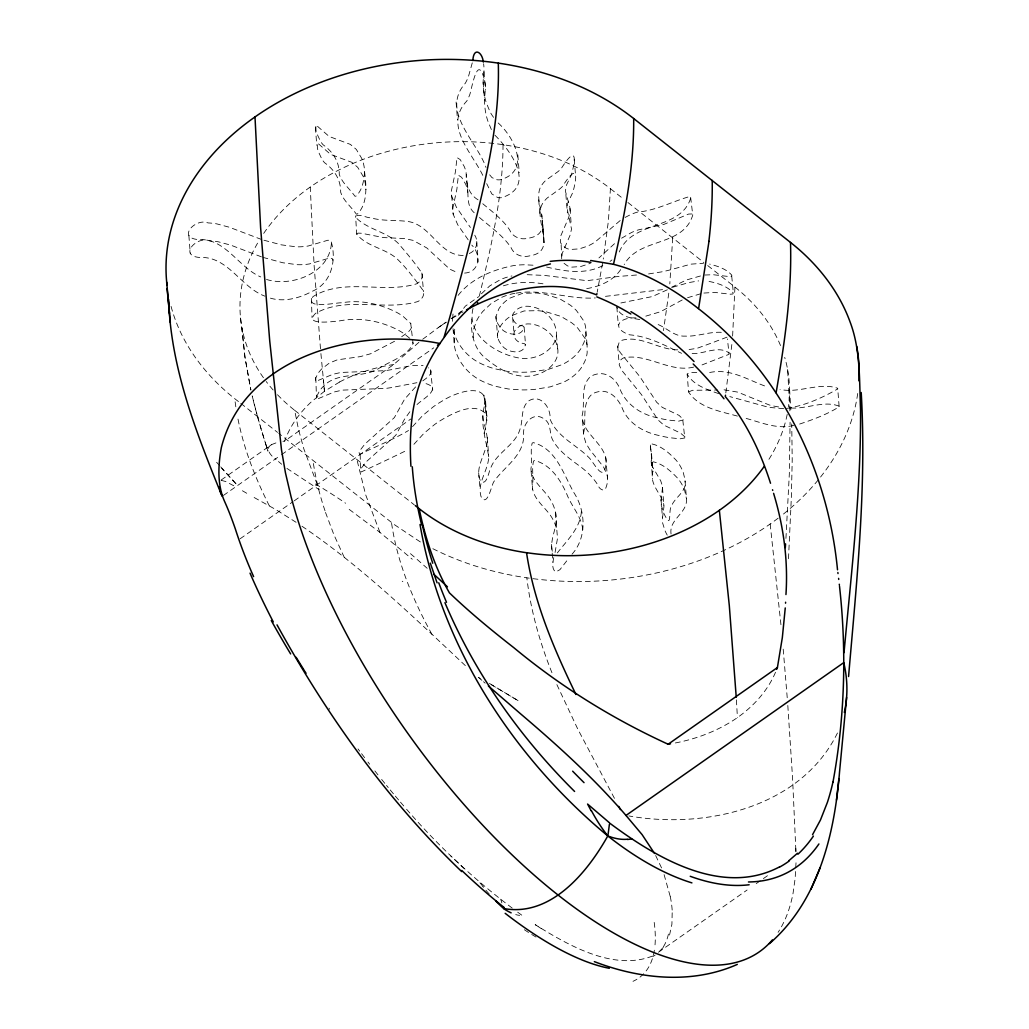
<?xml version="1.0" encoding="UTF-8"?>
<svg xmlns="http://www.w3.org/2000/svg" width="1029" height="1029" viewBox="0 0 1029 1029"><rect width="100%" height="100%" fill="white"/><g stroke="black" fill="none" stroke-linecap="round" stroke-linejoin="round"><path stroke-width="0.75" stroke-dasharray="5 3.75" d="M707.708 265.559L734.938 287.078L732.609 336.213M412.539 426.636L422.597 415.613L433.363 406.738A114.373 84.597 -4.5 0 1 442.727 400.731C452.824 393.953 485.624 380.82 485.405 403.008C478.909 420.617 486.01 439.254 488.724 456.799C488.351 470.433 476.903 482.704 481.032 496.595C487.231 507.837 491.257 486.1 493.688 481.919C504.249 466.369 524.7 455.474 523.632 434.006C522.616 423.112 533.717 410.931 544.302 419.112C552.046 423.935 548.804 434.521 553.448 441.325C559.094 450.818 568.137 457.558 576.857 464.053C585.205 469.867 592.884 476.8 598.196 485.572C599.495 489.65 605.232 492.608 606.274 486.73A38.999 28.851 -4.5 0 0 607.406 482.048A36.529 27.024 -4.5 0 0 606.84 474.047L603.56 466.999L589.874 449.737L585.925 443.267L583.636 435.306L582.427 418.983M484.273 433.736L487.154 417.555L483.81 395.072L486.794 420.668L485.637 401.747M583.507 433.325C586.826 420.604 581.153 403.741 591.958 394.236A14.316 10.586 -4.5 0 1 597.296 391.972C609.644 388.396 619.046 399.303 622.892 409.761C629.426 424.012 643.961 432.309 658.792 435.46A107.26 79.336 -4.5 0 0 669.583 437.711L680.053 438.817L684.774 437.955L682.857 420.617M672.683 237.879L669.815 283.927M464.581 273.084C479.926 272.248 481.276 254.266 471.784 245.121M463.191 255.424C438.83 255.809 430.469 222.997 405.902 221.261C394.184 219.923 382.183 221.158 370.697 217.801C366.658 218.122 357.848 212.566 355.391 217.016C366.761 229.364 385.849 231.293 398.043 243.153C406.378 252.658 414.61 262.639 421.864 272.968A12.965 9.595 -4.5 0 1 422.289 276.094L422.122 277.123A13.814 10.226 -4.5 0 1 420.835 280.068L419.395 281.805A11.962 8.849 -4.5 0 1 416.411 283.901C382.981 293.96 344.239 277.38 313.022 296.584C304.044 310.076 336.534 302.32 341.667 302.822C360.446 299.452 379.688 303.838 396.525 312.289A71.824 53.122 -4.5 0 1 403.021 316.302L410.725 323.44L413.079 343.557C407.175 356.587 389.824 361.089 378.415 368.704C361.295 378.968 337.653 371.07 323.17 386.518A41.07 30.381 -4.5 0 0 319.389 391.136L316.803 396.268L317.266 399.059L334.258 391.959L342.284 390.132L386.132 388.357A101.884 75.349 -4.5 0 0 397.104 386.505L416.925 382.698M796.009 862.804L795.173 878.149L793.076 893.133A386.467 162.26 54.9 0 1 786.658 915.694A386.184 162.145 54.9 0 1 783.545 922.73L782.413 924.968A386.042 162.093 54.9 0 1 779.377 930.306L778.734 931.322A386.467 162.26 54.9 0 1 778.078 932.338M493.56 117.357L492.582 115.994A65.83 48.697 -4.5 0 1 489.958 111.646L486.318 102.81A116.907 86.462 -4.5 0 1 484.299 94.912A128.201 94.822 -4.5 0 1 483.45 89.034L483.141 83.709A77.265 57.148 -4.5 0 1 483.283 79.362L484.029 70.268A85.471 63.219 -4.5 0 0 483.797 65.393L483.591 63.721M491.36 129.538L487.72 120.702A116.907 86.462 -4.5 0 1 485.714 112.804A128.201 94.822 -4.5 0 1 484.865 106.926L484.543 101.601A77.265 57.148 -4.5 0 1 484.698 97.253L485.444 88.16A85.471 63.219 -4.5 0 0 485.199 83.298C478.601 52.813 473.211 81.317 469.97 94.076A68.39 50.588 -4.5 0 1 466.742 101.086C442.907 126.258 473.391 153.926 483.746 177.425M364.549 171.74C364.06 180.229 362.452 190.172 355.97 196.153L354.941 196.243C350.001 189.104 342.091 182.995 339.261 174.377C339.493 162.016 333.062 151.842 323.157 144.832A41.623 30.793 -4.5 0 1 320.469 141.295L317.035 133.924A81.613 60.364 -4.5 0 1 315.98 130.323L315.826 124.843L329.151 136.471L350.362 144.394L356.291 149.398L361.732 158.402A66.216 48.98 -4.5 0 1 363.533 163.83L363.944 165.733A60.93 45.057 -4.5 0 1 364.549 171.74C366.324 185.374 368.035 203.292 357.372 214.045L356.356 214.135C351.403 206.996 343.493 200.887 340.676 192.269C340.908 179.908 334.464 169.734 324.559 162.723A41.623 30.793 -4.5 0 1 321.884 159.186L318.45 151.816A81.613 60.364 -4.5 0 1 317.395 148.215L317.228 142.748L330.566 154.376L351.777 162.299L357.693 167.29L363.147 176.306A66.216 48.98 -4.5 0 1 364.935 181.734L365.359 183.625A60.93 45.057 -4.5 0 1 365.951 189.632M263.694 233.403A212.244 156.974 -4.5 0 1 310.231 187.046A212.231 156.974 -4.5 0 1 503.014 144.677A213.71 158.067 -4.5 0 1 610.416 188.693L608.422 220.823L603.277 259.064M452.58 321.292L452.631 318.887M417.002 404.59C422.919 398.712 443.615 388.062 424.462 383.2M625.13 217.428L630.095 214.855A43.681 32.311 -4.5 0 1 637.375 212.103C656.219 210.611 672.992 201.092 690.523 196.307L692.761 215.048C683.14 247.179 639.022 237.313 624.191 264.62M671.049 533.987C668.773 519.04 687.784 513.072 686.472 498.782L684.915 479.295L683.256 472.517A66.216 48.98 -4.5 0 0 680.902 467.23L679.912 465.468A60.93 45.057 -4.5 0 0 676.156 460.233C669.493 453.21 661.493 446.007 651.82 443.911L650.212 446.187L651.653 454.882L651.627 465.262L660.695 480.8L662.393 485.92L663.937 506.68L662.367 518.925A41.623 30.793 -4.5 0 0 662.637 523.054L665.004 530.681A81.613 60.364 -4.5 0 0 666.676 534.128L667.242 535.144M651.486 453.609L652.888 471.501C649.106 484.71 661.634 493.367 663.937 505.226M662.535 487.322L660.952 501.033A41.623 30.793 -4.5 0 0 661.235 505.162L663.602 512.789A81.613 60.364 -4.5 0 0 665.274 516.236C671.873 529.022 668.387 510.05 671.281 506.551C674.535 497.187 686.806 492.132 685.07 480.877M572.021 554.232C587.147 537.395 585.745 510.718 573.809 492.505C563.39 474.086 556.226 448.721 533.305 442.611L532.173 443.075C530.038 451.229 532.546 460.426 530.913 468.967C532.006 482.884 546.142 490.37 551.827 502.216A63.785 47.18 -4.5 0 1 555.223 511.31C559.982 525.343 548.084 539.17 552.779 552.805M553.756 557.602C552.92 562.13 551.287 568.883 555.737 571.97L559.917 569.693L567.789 559.532M479.475 217.492C490.421 226.997 502.859 235.371 511.04 247.603C514.101 254.896 522.243 257.829 529.626 255.874C559.905 251.205 530.72 218.174 543.582 202.147A29.172 21.57 -4.5 0 1 547.351 197.89L558.888 189.645A41.121 30.42 -4.5 0 0 562.464 186.493C576.291 164.408 578.324 172.756 572.909 192.076A34.227 25.313 -4.5 0 1 571.687 194.751L567.892 202.674A37.829 27.976 -4.5 0 0 566.992 208.077L571.532 229.043L570.053 235.281L562.194 253.481L561.731 259.269L561.114 243.654M472.272 62.872L468.555 76.185A68.39 50.588 -4.5 0 1 465.34 83.195C440.412 111.286 476.671 140.819 486.01 167.47M785.937 538.411L789.32 474.112L790.079 422.224M788.497 558.734L791.34 497.637L792.214 460.104L791.738 423.897M581.346 511.825C580.112 528.482 566.915 540.431 557.358 552.92M452.786 316.443L453.017 313.999M453.043 328.637L454.432 345.834A65.83 48.685 -4.5 0 0 455.976 352.137C460.619 365.565 471.192 376.563 484.222 382.132A73.651 54.473 -4.5 0 0 495.618 386.338L508.352 388.988L521.703 389.914A94.527 69.908 -4.5 0 0 534.771 389.386L550.296 386.853L563.262 382.351A48.196 35.642 -4.5 0 0 582.993 365.128L585.295 360.291A54.563 40.35 -4.5 0 0 587.16 352.767L587.096 345.384A45.958 33.996 -4.5 0 0 585.115 338.541L577.874 328.251A68.724 50.833 -4.5 0 0 571.455 322.643L561.024 316.43L546.193 311.826A66.319 49.058 -4.5 0 0 537.601 310.655L524.07 310.951L511.4 315.749A35.989 26.613 -4.5 0 0 505.059 320.585L503.683 322.013A40.465 29.931 -4.5 0 0 500.21 326.592L497.393 334.052A19.307 14.277 -4.5 0 0 497.702 337.821L499.129 341.204A39.99 29.571 -4.5 0 0 501.264 344.381C505.702 352.741 524.031 355.764 525.33 344.561A3.254 2.405 -4.5 0 0 523.993 343.532C518.95 343.249 514.024 339.737 513.947 334.284A11.358 8.399 -4.5 0 1 514.847 330.759L518.667 326.862A15.679 11.602 -4.5 0 1 522.822 324.842A14.033 10.38 -4.5 0 1 527.748 323.903C538.257 323.698 548.457 329.885 554.039 338.644A46.138 34.124 -4.5 0 1 557.294 346.529C561.011 360.42 548.02 371.945 535.659 374.968A28.4 21.004 -4.5 0 1 525.317 376.292C511.156 376.074 498.268 368.614 487.605 359.854C473.186 349.924 470.394 331.762 471.642 315.414M731.838 344.535L725.702 393.811M668.786 293.149L663.461 330.631M454.715 329.216L454.162 343.622M650.405 445.081L652.888 471.501M602.582 263.218L597.18 292.249M684.98 436.875L680.439 433.055L663.705 425.041L658.033 419.896L641.376 394.493L621.452 369.964L619.162 364.729L620.487 360.201A10.817 8 -4.5 0 1 623.613 357.873C647.447 352.806 670.149 373.553 694.704 366.838M479.321 296.133C491.27 246.433 502.949 196.024 503.027 144.626M555.068 552.457L557.512 538.218L555.223 511.31M473.018 308.481C465.841 336.547 499.953 356.664 523.928 358.632A28.4 21.004 -4.5 0 0 534.257 357.295C546.631 354.285 559.622 342.76 555.892 328.868A46.138 34.124 -4.5 0 0 552.637 320.984C547.068 312.211 536.868 306.037 526.359 306.243A14.033 10.38 -4.5 0 0 521.433 307.182A15.679 11.602 -4.5 0 0 517.278 309.202L513.458 313.099A11.358 8.399 -4.5 0 0 512.558 316.623C512.635 322.077 517.561 325.576 522.603 325.871A3.254 2.405 -4.5 0 1 523.941 326.9C522.642 338.104 504.313 335.068 499.875 326.707A39.99 29.571 -4.5 0 1 497.74 323.53L496.312 320.16A19.307 14.277 -4.5 0 1 496.004 316.379L498.821 308.932A40.465 29.931 -4.5 0 1 502.281 304.352L503.67 302.925A35.989 26.613 -4.5 0 1 510.011 298.076L522.681 293.291L536.212 292.995A66.319 49.058 -4.5 0 1 544.804 294.165L559.635 298.77L570.066 304.983A68.724 50.833 -4.5 0 1 576.484 310.578L583.726 320.881A45.958 33.996 -4.5 0 1 585.707 327.724L585.771 335.107A54.563 40.35 -4.5 0 1 583.906 342.618L581.604 347.468A48.196 35.642 -4.5 0 1 561.885 364.703L548.907 369.192L533.369 371.713A94.527 69.908 -4.5 0 1 520.314 372.254L506.963 371.315L494.229 368.665A73.651 54.473 -4.5 0 1 482.833 364.472C469.803 358.902 459.23 347.892 454.586 334.476A65.83 48.685 -4.5 0 1 453.442 330.322M409.786 338.335L404.423 333.962A71.824 53.122 -4.5 0 0 397.914 329.962C380.087 320.778 359.545 317.048 339.724 320.868C334.939 321.267 302.539 326.129 315.569 313.343C346.966 295.696 384.705 311.388 417.8 301.561A11.962 8.849 -4.5 0 0 420.784 299.465L422.224 297.728A13.814 10.226 -4.5 0 0 423.511 294.796L423.678 293.754A12.965 9.595 -4.5 0 0 423.253 290.641C415.317 279.888 407.227 268.698 397.618 259.372C385.849 248.195 366.556 246.831 356.69 234.11L355.597 215.858M669.545 935.027L671.911 924.248L672.22 911.385M394.557 341.281L370.504 353.796L360.266 356.626L337.152 359.88L329.421 363.018L321.781 368.858A41.07 30.381 -4.5 0 0 318 373.476L315.401 378.608L315.877 381.386L332.869 374.299L340.895 372.472L384.743 370.697A101.884 75.349 -4.5 0 0 395.702 368.832L412.59 365.372L423.073 365.539M356.69 234.11L357.938 233.133L361.449 233.249L383.495 237.57L404.371 238.548L413.079 240.374L426.829 247.963L449.827 269.212L458.291 272.968M837.452 733.008C800.768 807.894 704.942 829.425 628.835 815.933M458.291 315.273L465.34 306.14L478.781 296.635M651.807 462.973L653.235 461.802C662.895 463.899 670.895 471.115 677.571 478.138A60.93 45.057 -4.5 0 1 681.314 483.373L682.317 485.122A66.216 48.98 -4.5 0 1 684.658 490.409L686.472 498.782M458.137 295.362C471.321 278.46 492.93 269.611 513.51 265.611A59.309 43.874 -4.5 0 1 524.456 264.762L535.029 265.302M619.304 251.964C632.282 219.666 682.008 230.92 691.089 196.719L690.523 196.307M737.407 416.089C720.377 411.317 698.614 407.921 688.568 391.908L687.166 374.016L691.115 372.408L699.656 372.524M688.568 391.908L692.53 390.3L717.56 390.017M620.693 269.624C612.834 281.136 599.032 286.808 585.681 288.789M663.268 947.426L659.087 951.709M409.851 411.754L404.397 419.42L395.741 435.293L366.247 461.764L361.205 468.336L360.472 470.433L361.115 471.989C376.46 465.018 392.332 457.352 407.677 449.905M413.928 444.296L423.987 433.273L434.752 424.398A114.373 84.597 -4.5 0 1 444.116 418.391C456.053 411.844 475.552 401.58 486.511 414.648M481.431 293.779L489.74 285.908L500.416 279.618A44.427 32.864 -4.5 0 1 511.953 275.952M415.613 386.917L404.59 399.175L394.351 417.62L364.858 444.104L359.816 450.663L359.07 452.76L359.726 454.316C375.714 446.586 393.091 439.653 408.513 430.508M614.506 243.693L598.955 257.906M418.906 342.323L393.824 364.446L284.544 441.132L282.911 441.312M422.79 380.871C426.572 378.055 435.769 372.176 428.36 367.803M422.687 339.287L438.676 327.351M610.03 261.43L611.959 259.938M620.204 220.528L595.122 241.995A43.244 31.989 -4.5 0 1 587.237 246.265L579.301 248.877L570.529 249.468A12.528 9.261 -4.5 0 1 565.873 248.04L561.847 244.748A12.734 9.415 -4.5 0 1 560.342 241.609L560.805 235.808L568.664 217.621L570.143 211.382L569.822 207.125L565.603 191.896A37.726 27.899 -4.5 0 1 566.503 185.014L570.298 177.078A34.227 25.313 -4.5 0 0 571.507 174.403C576.935 155.083 574.889 146.735 561.075 168.833A41.121 30.42 -4.5 0 1 557.499 171.984L545.962 180.216A29.172 21.57 -4.5 0 0 542.193 184.474C529.33 200.514 558.515 233.532 528.237 238.213C520.854 240.169 512.699 237.236 509.651 229.93C502.602 219.331 492.196 211.665 482.575 203.575M339.66 381.991L324.457 391.29L311.272 401.915A135.712 100.379 -4.5 0 0 284.621 441.145M324.405 391.329L323.402 379.855M221.171 480.016L271.617 444.592L277.92 442.148M446.02 322.206L438.174 327.698L446.277 322.167M451.139 318.617L464.092 309.523M223.396 495.463L280.312 455.525M281.547 454.664L433.736 347.853M240.117 538.784L293.008 501.663M294.217 500.827L410.815 418.996M658.419 952.249L747.08 890.034M756.212 883.628L769.242 874.483M439.846 326.527L440.849 325.833M401.696 336.727C405.58 333.602 414.301 329.653 410.725 323.44M271.489 444.669C264.44 448.541 270.949 456.027 276.029 459.371M621.593 238.201L631.484 232.528A43.681 32.311 -4.5 0 1 638.765 229.776L663.679 224.502L688.645 214.045L691.912 213.968L692.761 215.048M451.77 318.617L460.143 313.523M671.513 287.31L686.189 280.055L702.524 275.386M461.545 312.7L462.96 311.89M667.319 289.792L652.283 296.558L620.886 302.976M469.288 253.494C476.659 250.677 478.845 241.635 474.768 235.204M652.437 956.07C613.477 971.35 568.381 945.381 535.17 924.634L537.537 926.203M727.001 337.152L721.02 339.454A103.492 76.545 -4.5 0 0 713.573 342.297L697.045 348.316L685.623 350.079M682.214 299.979L660.464 311.736L645.569 316.212M602.788 265.636C585.141 274.859 564.934 271.412 546.502 267M687.578 297.728L701.405 293.548M702.048 364.922L729.072 354.298L727.439 338.94M672.593 287.258L689.006 282.551L698.652 280.891M799.636 424.051C813.142 419.562 827.162 414.391 839.085 406.828L839.021 406.133C823.367 400.024 805.951 409.671 789.552 407.87M503.387 285.818C517.047 281.637 531.659 281.65 545.614 284.261M605.464 296.352L662.573 289.625A109.511 80.995 -4.5 0 0 664.824 289.162M793.758 425.389C776.548 429.89 759.929 421.8 743.555 417.748M635.999 317.897C618.326 317.086 610.943 328.431 629.607 334.824C648.592 336.38 664.991 345.41 681.571 353.32M703.913 293.059L714.55 292.39L730.449 294.217L732.802 293.998L733.304 292.982C727.04 285.882 717.084 282.936 708.029 281.239M516.134 293.162C542.746 288.519 568.805 299.709 595.315 297.934M786.529 408.41C804.614 405.773 822.145 397.953 837.683 388.936L837.619 388.242C819.264 381.9 799.147 393.631 780.008 389.425M648.566 273.933L661.184 271.952A109.511 80.995 -4.5 0 0 671.191 269.598L690.845 264.157L703.566 263.244M704.878 275.026L713.161 274.717L729.059 276.557L731.413 276.338L731.915 275.322C726.423 268.878 717.625 266.125 709.65 264.093M692.157 353.629C704.196 354.066 718.731 345.011 729.355 353.166M636.514 275.013L618.03 276.479L587.032 280.698L544.714 275.438L524.841 274.589M221.184 480.35L225.621 481.495L234.072 485.92M709.65 372.524C730.667 367.932 748.752 380.64 767.711 387.02M783.725 408.68L768.882 407.368L729.805 396.602M724.056 389.811L737.767 392.126L769.113 404.911A63.785 47.18 -4.5 0 0 781.41 407.317M721.303 332.328C709.161 331.595 697.456 336.676 685.275 336.123C673.545 336.843 665.84 326.515 655.254 323.53M677.751 349.847C658.804 349.924 641.041 335.055 622.223 340.213A10.817 8 -4.5 0 0 619.098 342.541L617.773 347.069L620.05 352.304L639.987 376.82L656.643 402.223L662.316 407.381L679.05 415.394L683.668 419.793L678.664 421.157L668.194 420.051A107.26 79.336 -4.5 0 1 657.402 417.8C641.517 414.636 626.558 405.002 620.217 389.644C616.68 379.778 606.93 371.135 595.907 374.312A14.316 10.586 -4.5 0 0 590.569 376.575C579.764 386.081 585.437 402.944 582.118 415.665C582.568 433.415 602.467 441.968 605.927 458.548A36.478 26.986 -4.5 0 1 606.017 464.388C603.393 483.784 593.939 461.944 588.511 457.159C575.816 444.489 556.908 436.72 550.065 419.06C551.055 407.921 540.92 393.811 529.06 400.654C520.533 407.201 523.272 419.253 520.262 428.308C516.005 444.94 497.457 451.77 491.103 467.025C488.814 470.549 486.987 486.897 480.556 480.929C475.552 470.845 481.868 459.95 484.981 450.316C490.73 438.946 483.964 427.485 482.884 416.076M778.168 518.153A268.389 198.507 -4.5 0 1 770.142 524.005A268.389 198.507 -4.5 0 1 526.861 577.822C494.036 573.024 461.815 563.403 432.206 548.367M639.742 319.569C631.266 318.012 618.763 316.893 616.808 306.488M718.731 393.644C707.296 389.708 693.186 385.129 687.166 374.016M263.938 240.233L281.38 244.851L295.863 246.793A44.08 32.606 -4.5 0 0 308.134 246.021L327.968 240.207L330.759 240.567L331.441 242.51C336.612 261.032 331.055 283.489 312.083 291.374C298.809 298.564 282.589 302.732 267.926 297.342M262.948 257.366L282.782 262.755L297.265 264.685A44.08 32.606 -4.5 0 0 309.536 263.913L329.37 258.099L332.161 258.459L332.843 260.401M266.511 279.451C292.095 287.49 330.309 272.595 331.441 242.51M261.546 239.474L229.313 227.229L216.836 223.885A52.055 38.497 -4.5 0 0 208.064 222.92C195.369 217.736 176.769 237.931 198.327 239.577C225.518 237.982 238.175 267.231 260.736 276.942M261.43 256.851L230.715 245.121L218.238 241.776A52.055 38.497 -4.5 0 0 209.479 240.825C196.771 235.628 178.184 255.822 199.729 257.482C228.052 255.977 240.722 287.335 265.032 296.198M296.095 522.295L275.772 509.548L253.456 497.123M246.728 493.264L240.876 489.868M420.359 541.949L393.991 524.391L278.756 433.363M489.444 683.423L518.745 701.032L489.508 683.603M538.154 926.576L541.473 928.724M301.96 526.231C361.603 566.606 413.414 617.014 465.828 666.059M349.191 509.381L379.933 532.392L412.282 559.236M517.69 912.196L522.475 915.669L519.388 915.334A81.137 25.764 55.1 0 1 515.722 914.575M512.249 908.131C473.186 878.676 437.248 845.143 405.465 807.945M286.924 468.401L319.144 489.624L303.889 449.056L298.474 429.273L294.641 410.288A213.71 158.067 -4.5 0 1 276.299 393.477M610.429 188.693L624.05 199.446M627.934 202.52L703.81 262.485M294.641 410.288L414.288 504.84M171.071 306.398C181.413 345.358 207.639 378.505 239.564 402.39M240.786 403.355L277.534 432.399M281.689 464.246L278.486 461.545M478.086 199.832C468.285 194.121 466.034 183.265 466.15 172.859A56.505 41.79 -4.5 0 0 464.298 166.621L460.207 159.611L456.979 157.566L455.513 171.419L451.319 191.111A41.816 30.934 -4.5 0 0 451.86 196.719L456.374 207.163L470.394 227.46M483.501 681.725L485.135 683.153M478.652 677.468L480.26 678.883M478.588 677.416L481.868 680.298M564.033 263.321L567.262 265.701A12.528 9.261 -4.5 0 0 571.918 267.128L580.69 266.537L588.627 263.938A43.244 31.989 -4.5 0 0 591.315 262.691M464.452 868.746L450.843 856.038M474.189 212.72C465.121 204.925 469.417 191.638 466.844 181.503M216.617 462.304L219.704 465.713M220.733 466.857L237.159 485.071L221.685 468.259M498.152 122.953C514.423 137.384 531.131 171.161 500.3 179.766A8.965 6.624 -4.5 0 1 496.119 179.573L491.952 177.58L489.032 174.055M403.741 805.951L400.307 801.951M398.583 799.945L395.175 795.906M483.103 886.664L478.279 880.747M393.425 793.809L389.952 789.629M386.505 785.423L388.229 787.532M384.782 783.313L379.662 776.959M377.965 774.837L374.607 770.58M367.958 762.026L369.617 764.174M494.962 135.249C511.066 151.16 536.533 186.609 501.702 197.671A8.965 6.624 -4.5 0 1 497.534 197.465L491.785 193.889L486.691 183.651M364.613 757.666L361.308 753.292M358.015 748.919L359.661 751.106M468.208 239.86L457.764 224.824L453.249 214.379A41.816 30.934 -4.5 0 1 452.709 208.771L456.902 189.092L458.368 175.226L461.597 177.284L465.7 184.281A56.505 41.79 -4.5 0 1 467.539 190.519L467.796 192.204L466.407 174.531M328.933 708.132L329.679 709.238M431.936 634.327C412.706 599.483 397.091 562.053 391.47 522.436M614.454 798.337L577.783 729.111L556.676 684.182M655.653 855.511L661.698 868.219M269.328 505.831C255.089 477.688 243.474 448.001 237.583 416.925M344.278 557.396L333.923 534.771L324.92 510.873M379.933 532.392L365.617 494.666L356.896 459.487M551.943 672.709C539.749 642.276 530.694 610.441 526.848 577.835M664.091 874.624L670.213 896.426M501.882 902.922L500.686 899.205M266.562 446.779L267.99 451.139L261.739 431.331M266.215 445.686L257.97 418.379M261.507 430.572L254.639 405.979M257.752 417.607L252.144 395.702M412.77 342.361L413.079 343.557M254.446 405.194L252.324 396.499M582.748 529.729C581.617 516.674 571.648 506.525 566.992 494.615C560.805 480.196 550.734 464.606 534.707 460.503L533.588 460.966C531.44 469.121 533.948 478.318 532.327 486.858C533.408 500.776 547.557 508.262 553.229 520.108A63.785 47.18 -4.5 0 1 556.625 529.202M235.821 406.789L234.663 398.519M770.181 524.031L781.075 625.941M430.482 369.72L432.733 390.158M839.124 406.468L837.722 388.576M324.547 391.226L324.212 387.946M240.554 317.987L245.134 358.401L250.87 390.094L244.889 356.664L241.944 327.839A212.244 156.974 -4.5 0 1 259.424 240.027M323.891 384.666L320.765 352.072M731.735 276.158L733.368 293.316M543.402 233.712L541.64 214.122L544.032 242.574L542.656 221.235M512.622 317.459L514.024 333.074M421.864 272.981L423.549 291.67M320.482 348.818L314.115 265.431L310.243 187.046M783.198 649.158L787.339 699.103M605.708 457.429L607.547 478.279M451.628 195.549L453.249 214.379M556.457 335.171L557.885 352.111M538.707 199.793L539.878 213.826M478.665 472.723L480.08 489.47M616.847 306.989L618.3 324.958M617.696 345.988L619.098 363.391M565.873 194.532L567.339 212.591M661.03 499.579L662.444 517.471M651.125 460.851L652.54 478.742M574.259 159.302L575.623 176.448M551.505 544.392L552.92 562.284M517.831 154.852L519.233 172.756M524.121 327.273L525.549 345.037M531.144 471.411L532.559 489.302M484.003 71.747L485.418 89.639M483.141 82.14L484.543 100.032M495.991 316.52L497.702 337.821M456.091 102.038L457.506 119.93M315.376 127.339L316.778 145.23M188.86 235.448L190.275 253.353M585.977 331.055L587.096 345.384M787.815 705.47L792.562 778.027L795.841 849.98M487.296 437.299L488.724 456.799M570.053 208.45L571.211 224.785M476.749 241.403L478.189 262.035M789.59 389.361L790.851 409.761M473.134 337.731L473.61 329.126L476.916 320.16A64.042 47.373 -4.5 0 1 482.82 311.44L491.129 303.568L501.805 297.278A44.427 32.864 -4.5 0 1 514.912 293.329M736.404 699.874L737.407 717.457M311.363 298.359L312.057 317.665M795.79 848.243L795.906 851.716M315.787 377.54L316.495 397.979M795.893 851.292L795.854 850.417M789.886 410.867L787.635 369.527A213.71 158.067 -4.5 0 0 784.703 357.372M360.201 454.406L360.472 471.166M325.023 510.783A626.597 329.576 -51.7 0 1 312.932 460.58M857.697 393.49A268.389 198.507 -4.5 0 1 781.693 515.439M402.841 581.642A285.213 6.135 33.8 0 1 402.223 581.231M273.148 390.004A213.71 158.067 -4.5 0 1 266.202 381.527M263.437 377.733A213.71 158.067 -4.5 0 1 241.944 327.839M675.371 742.951A135.699 100.366 -4.5 0 0 737.51 717.547A135.699 100.366 -4.5 0 0 775.995 671.101M734.925 287.091A213.71 158.067 -4.5 0 1 780.535 345.59M787.558 369.54A212.231 156.974 -4.5 0 1 788.458 406.905M787.198 414.391A212.231 156.974 -4.5 0 1 767.351 461.777M410.468 553.666A309.588 68.544 46.5 0 1 427.164 568.291M315.363 484.016A309.588 69.097 46.3 0 1 345.615 503.245M339.621 381.952A135.712 100.379 -4.5 0 1 393.837 364.498M654.38 950.204A308.944 101.356 48.6 0 1 633.002 981.319M654.2 922.396A308.944 101.356 48.6 0 1 654.971 945.471M668.413 934.113A319.543 100.263 42.3 0 1 663.062 947.233M536.019 937.059A315.697 162.801 64.6 0 1 522.732 928.634M489.199 893.982A81.137 31.333 48.4 0 1 482.974 886.715M670.265 896.465A321.82 110.81 40.9 0 1 672.259 911.411M655.151 955.066A317.086 99.864 44.1 0 1 652.913 956.481"/><path stroke-width="1.5" d="M839.523 586.35C846.751 651.408 844.809 717.843 832.95 782.233M785.95 594.556C788.24 560.329 783.545 526.115 773.589 493.341M785.603 602.235L785.551 603.187M785.564 543.917L785.32 547.595M785.256 607.946L782.336 637.607L777.409 667.551A135.699 100.366 -4.5 0 1 776.689 669.326M844.333 712.454C848.037 696.093 847.652 678.908 843.754 662.625L625.992 815.444C594.222 778.426 557.95 745.626 520.841 714.049L488.402 686.009M848.565 676.529C856.617 582.182 866.74 487.309 861.209 392.512M844.024 652.656C851.42 571.725 861.132 490.704 860.527 409.298C859.266 380.125 860.643 349.783 850.108 322.026C838.635 290.345 816.794 263.141 790.491 242.42L633.671 118.515C594.801 87.928 546.926 70.294 498.293 63.103C499.798 113.293 489.572 162.852 477.88 211.395C467.269 253.674 456.014 296.018 443.911 337.769C435.974 348.78 429.132 360.6 423.807 373.103C411.034 402.313 409.13 434.817 410.918 466.24M769.435 943.644C818.415 901.185 834.493 834.416 839.51 772.277L846.597 697.469M609.515 823.007C655.602 857.35 721.651 897.314 779.48 866.92M609.387 824.383L608.1 834.403A31.384 16.503 -51.7 0 1 607.792 835.934C587.366 872.425 550.927 916.865 504.21 908.62A31.384 16.503 -51.7 0 1 503.708 907.668L503.464 907.154M836.474 800.099L838.905 778.606M708.981 241.352L698.588 308.764C779.545 371.392 827.766 468.697 837.516 569.809M725.496 395.187L725.291 396.564C746.218 421.903 760.56 452.091 770.528 483.257M776.098 392.808C784.574 343.159 792.06 292.931 790.491 242.42M596.91 293.574L596.64 294.899C554.091 278.023 505.368 288.377 466.51 309.896M698.357 308.584C673.172 288.725 644.72 272.325 613.49 264.312C624.333 216.45 634.121 167.804 633.671 118.515M477.34 304.224L477.739 302.603M472.838 60.492C473.636 46.524 482.357 52.055 483.308 62.074M810.878 889.365L820.139 867.691M812.55 834.673L820.46 819.997L827.342 802.517A321.82 151.7 69.9 0 0 832.911 782.194M444.515 336.946C469.533 301.021 507.683 273.997 550.438 263.926M797.475 853.247L788.806 860.759M437.441 345.255L439.923 343.519C357.462 326.72 244.323 356.291 221.351 447.576C218.045 465.481 217.132 485.276 224.875 502.101C228.824 510.847 232.194 519.851 235.332 528.919C240.529 545.138 246.677 561.049 253.61 576.613M777.409 667.551L668.13 744.237C612.744 718.872 560.805 686.677 513.908 647.755C491.669 630.378 469.816 612.435 449.441 592.871C434.624 567.159 425.196 537.82 419.163 508.673L415.266 505.599M737.317 964.392C692.015 984.534 639.575 979.119 594.35 961.626M631.767 838.969L627.446 839.497M590.672 260.491L613.49 264.312M630.957 311.658C654.058 325.421 675.024 342.567 694.048 361.513M609.194 822.557L587.572 804.048L591.16 810.826M461.699 871.589C387.277 800.073 326.656 715.091 277.02 624.86M574.594 791.455C520.147 737.381 474.883 673.481 444.94 602.685M625.992 815.444L642.109 834.635L654.521 853.465M304.687 671.127L306.037 673.262M304.018 670.059L296.108 657.299M620.423 809.553L618.751 806.389M168.602 299.388C170.75 368.343 196.513 433.338 222.148 496.338M575.97 694.511C554.142 649.415 533.987 602.634 526.552 552.74A213.71 158.067 -4.5 0 1 419.176 508.673M437.093 582.838L430.315 563.12M772.728 490.409L772.535 489.753M220.913 493.856L219.421 487.167M420.025 524.52C441.119 646.662 513.201 757.37 607.792 835.934A307.722 148.806 58.3 0 0 691.912 882.882M838.005 573.565L837.863 572.497M838.738 579.443L838.609 578.375M764.393 466.137A212.231 156.974 -4.5 0 1 719.348 510.32L729.304 605.579L736.237 697.212M839.407 585.295L839.291 584.228M166.672 282.165L169.502 313.408M167.084 288.557L170.351 322.501M498.293 63.116A268.389 198.507 -4.5 0 0 254.999 116.933L260.607 227.615L269.739 341.113L281.496 449.892L285.457 472.851L290.975 496.377A386.467 162.273 54.9 0 0 302.037 532.752A386.042 162.093 54.9 0 0 306.745 545.975L308.404 550.399A386.042 162.093 54.9 0 0 312.739 561.564L313.639 563.815A386.428 162.248 54.9 0 0 549.653 888.271A386.428 162.248 54.9 0 0 772.406 939.901M167.032 285.29A268.389 198.507 -4.5 0 1 254.999 116.933M712.222 180.384A626.597 329.576 -51.7 0 1 708.878 241.416M856.707 346.349A268.389 198.507 -4.5 0 1 858.919 380.833M550.181 261.379A285.187 198.661 85.2 0 1 590.595 262.318M719.348 510.32A212.231 156.974 -4.5 0 1 526.578 552.676M433.904 574.362A309.588 68.544 46.5 0 1 447.461 586.839M693.186 363.983A309.588 183.226 65.2 0 1 723.979 398.776M596.807 296.866A309.588 182.673 65.3 0 1 630.854 313.999M670.548 743.813A135.699 100.366 -4.5 0 1 668.117 744.186M609.322 968.302A308.687 108.933 51.8 0 1 505.175 913.328M511.143 912.852A81.137 25.764 55.1 0 1 504.416 909.16M503.966 907.346A306.012 107.994 51.8 0 1 461.751 870.457M504.133 908.993A81.137 31.333 48.4 0 1 495.746 900.954M273.277 621.902A319.762 64.068 55.1 0 1 250.034 573.14M290.641 653.929A319.492 63.489 53.2 0 1 271.257 620.487M627.317 839.227A81.124 41.945 54.8 0 1 607.792 835.934A81.137 36.388 61.6 0 1 591.431 810.685M749.151 884.76A310.475 152.279 59.2 0 1 690.24 876.296M818.917 843.947A308.687 156.64 63.7 0 1 748.456 881.969M813.399 836.088A319.543 160.704 68.9 0 1 797.951 854.186M421.607 524.803A319.762 197.285 54.8 0 1 412.295 466.806M432.72 563.223A319.492 197.414 57.1 0 1 422.366 524.983M584.035 782.657A315.697 80.635 51.4 0 1 572.651 771.184M788.999 861.132A317.086 160.575 66.9 0 1 779.558 867.1M446.509 602.312A317.112 188.924 57.9 0 1 438.753 582.787"/></g></svg>
